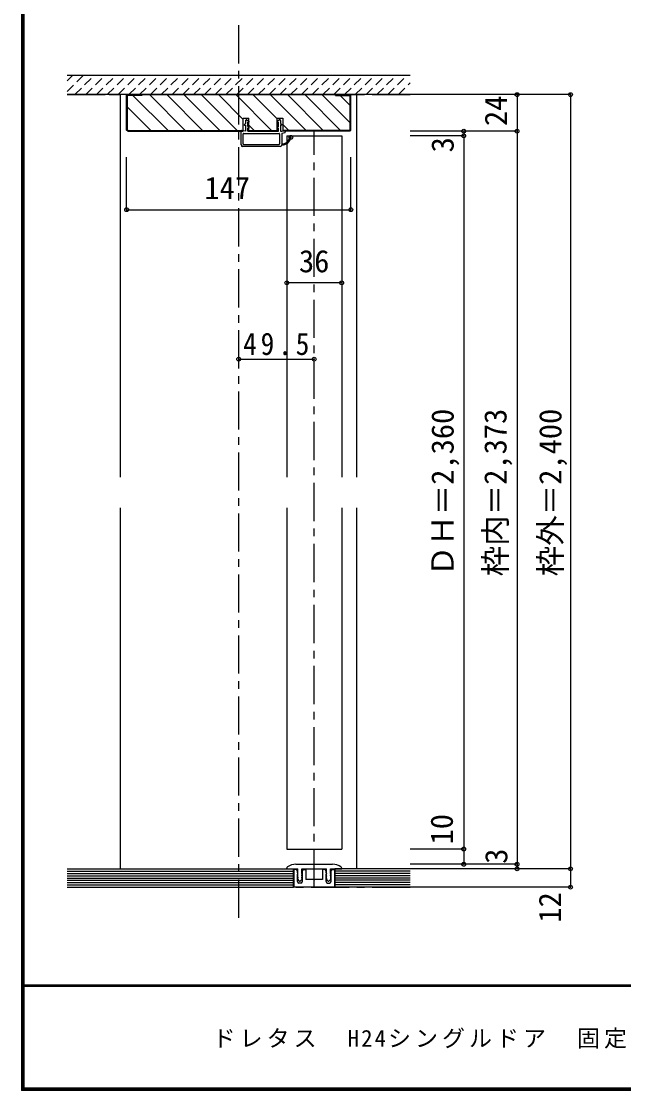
# Model space of a CAD drawing. Units: millimetres at full size, sheet at 1:5. Extents: x -973 to 977, y -718 to 696.
# Drawn here: x -973 to -578, y -701 to 0 of the extents above; entities that cross this region are included whole.
import ezdxf
from ezdxf.enums import TextEntityAlignment as Align

# ---------------------------------------------------------------- set-up
doc = ezdxf.new("R2010")
doc.units = ezdxf.units.MM
doc.header["$LTSCALE"] = 5
doc.header["$PDMODE"] = 32
doc.header["$PDSIZE"] = 2.5
doc.linetypes.add('CHAIN1', pattern=[8, 5, -1, 1, -1])
doc.linetypes.add('DASHED1', pattern=[1.8, 1.2, -0.6])
for name, color, linetype in [('0-0_補助線', 7, 'Continuous'), ('0-1_通り芯', 4, 'CHAIN1'), ('0-3_仕上', 7, 'Continuous'), ('0-4_枠', 3, 'Continuous'), ('0-6_扉', 6, 'Continuous'), ('0-7_金物', 7, 'Continuous'), ('0-B_寸法', 4, 'Continuous'), ('0-C_ﾊｯﾁ', 4, 'DASHED1'), ('F-1_通り芯', 6, 'Continuous'), ('F-A_文字', 7, 'Continuous')]:
    doc.layers.add(name, color=color, linetype=linetype)
doc.styles.add('ＭＳ ゴシック', font='')
doc.styles.get('ＭＳ ゴシック').set_extended_font_data('MS Gothic')

# ---------------------------------------------------------------- blocks, each defined once
blk = doc.blocks.new('2')
at = {"layer": '0-0_補助線'}
for p, q in [((-9.846, -9.622), (-9.846, 15.078)), ((-8.846, 16.078), (0.354, 16.078)), ((-8.846, 15.878), (0.637, 15.878)), ((-8.446, 14.378), (-8.446, -8.922)), ((-8.146, 14.678), (-1.546, 14.678)), ((-1.246, 14.378), (-1.246, -8.922)), ((0.154, 11.653), (2.154, 11.653)), ((0.154, 11.653), (0.154, -8.497)), ((2.154, 10.953), (2.154, 11.653)), ((3.154, 11.653), (2.512, 10.83)), ((3.154, 11.653), (6.154, 11.653)), ((4.154, 13.753), (4.154, 13.053)), ((5.154, 13.053), (4.512, 13.876)), ((7.154, 13.053), (5.154, 13.053)), ((6.154, 10.953), (6.154, 11.653)), ((7.558, 12.258), (6.516, 10.835)), ((-1.48, -10.622), (-8.846, -10.622)), ((-1.546, -9.222), (-8.146, -9.222)), ((-1.189, -10.85), (-0.732, -12.694)), ((0.354, -12.922), (-0.441, -12.922)), ((0.154, -8.497), (2.154, -8.497)), ((4.154, -9.897), (0.154, -9.897)), ((0.154, -9.897), (0.154, -10.622)), ((0.154, -10.622), (0.645, -12.548)), ((2.154, -7.797), (2.154, -8.497)), ((3.154, -8.497), (2.512, -7.674)), ((3.154, -8.497), (6.154, -8.497)), ((4.154, -10.597), (4.154, -9.897)), ((5.154, -9.897), (4.512, -10.72)), ((7.154, -9.897), (5.154, -9.897)), ((6.154, -7.797), (6.154, -8.497)), ((7.558, -9.101), (6.516, -7.679))]:
    blk.add_line(p, q, dxfattribs=at)
for points in [[(-9.646, 15.078), (-9.646, -9.622), (-9.846, -9.622)], [(4.154, 13.053), (0.154, 13.053), (0.649, 15.723)]]:
    blk.add_lwpolyline(points, dxfattribs=at)
for centre, radius, start, end in [((-8.846, 15.078), 1, 90, 180), ((-8.846, 15.078), 0.8, 90, 180), ((-8.146, 14.378), 0.3, 90, 180), ((-1.546, 14.378), 0.3, 0, 90), ((0.354, 15.778), 0.3, 349.49875, 90), ((2.354, 10.953), 0.2, 180, 322.03043), ((4.354, 13.753), 0.2, 37.96957, 180), ((6.354, 10.953), 0.2, 180, 323.78053), ((7.154, 12.553), 0.5, 323.78053, 90), ((-8.846, -9.622), 1, 180, 270), ((-2.846, -10.72), 6, 179.06153, 259.29815), ((-8.146, -8.922), 0.3, 180, 270), ((-2.846, -10.72), 5.3, 178.93757, 259.29815), ((-1.546, -8.922), 0.3, 270, 0), ((-1.48, -10.922), 0.3, 13.9282, 90), ((-0.441, -12.622), 0.3, 193.9282, 270), ((0.354, -12.622), 0.3, 270, 14.29438), ((2.354, -7.797), 0.2, 37.96957, 180), ((4.354, -10.597), 0.2, 180, 322.03043), ((6.354, -7.797), 0.2, 36.21947, 180), ((7.154, -9.397), 0.5, 270, 36.21947), ((-3.896, -16.272), 0.35, 259.29815, 79.29815)]:
    blk.add_arc(centre, radius, start, end, dxfattribs=at)
blk.add_point((-3.896, -16.622), dxfattribs=at)

msp = doc.modelspace()

# ---------------------------------------------------------------- linework, layer by layer
at = {"layer": '0-1_通り芯'}
for p, q in [((-830.833, -587.5), (-830.833, -2.5)), ((-943.333, -48), (-715.976, -48)), ((-781.333, -567.5), (-781.333, -72)), ((-943.333, -567.5), (-715.976, -567.5))]:
    msp.add_line(p, q, dxfattribs=at)
at = {"layer": '0-3_仕上', "color": 2}
for p, q in [((-943.333, -555.5), (-794.833, -555.5)), ((-794.833, -555.5), (-794.833, -567.5)), ((-718.333, -555.5), (-767.833, -555.5)), ((-767.833, -555.5), (-767.833, -567.5)), ((-943.333, -567.5), (-794.833, -567.5)), ((-718.333, -567.5), (-767.833, -567.5))]:
    msp.add_line(p, q, dxfattribs=at)
at = {"layer": '0-3_仕上'}
for p, q in [((-943.333, -557), (-794.833, -557)), ((-943.333, -558.5), (-794.833, -558.5)), ((-943.333, -560), (-794.833, -560)), ((-718.333, -557), (-767.833, -557)), ((-718.333, -558.5), (-767.833, -558.5)), ((-718.333, -560), (-767.833, -560)), ((-943.333, -561.5), (-794.833, -561.5)), ((-943.333, -563), (-794.833, -563)), ((-943.333, -564.5), (-794.833, -564.5)), ((-943.333, -566), (-794.833, -566)), ((-718.333, -561.5), (-767.833, -561.5)), ((-718.333, -563), (-767.833, -563)), ((-718.333, -564.5), (-767.833, -564.5)), ((-718.333, -566), (-767.833, -566))]:
    msp.add_line(p, q, dxfattribs=at)
at = {"layer": '0-4_枠', "color": 4}
for p, q in [((-904.333, -48), (-908.333, -48)), ((-908.333, -298.75), (-908.333, -48)), ((-757.333, -48), (-753.333, -48)), ((-753.333, -298.75), (-753.333, -48)), ((-908.333, -555.5), (-908.333, -318.75)), ((-753.333, -555.5), (-753.333, -318.75))]:
    msp.add_line(p, q, dxfattribs=at)
at = {"layer": '0-4_枠'}
for p, q in [((-904.333, -71.293), (-904.333, -48)), ((-904.333, -48), (-757.333, -48)), ((-767.333, -48.5), (-767.333, -48)), ((-767.333, -48.5), (-757.833, -48.5)), ((-757.333, -71.293), (-757.333, -48)), ((-827.833, -72), (-827.833, -63.5)), ((-827.833, -63.5), (-824.133, -63.5)), ((-824.133, -72), (-824.133, -63.5)), ((-805.533, -72), (-805.533, -63.5)), ((-805.533, -63.5), (-801.833, -63.5)), ((-801.833, -63.5), (-801.833, -72)), ((-903.626, -72), (-904.333, -71.293)), ((-903.626, -72), (-827.833, -72)), ((-903.419, -71.5), (-827.833, -71.5)), ((-824.133, -71.5), (-805.533, -71.5)), ((-824.133, -72), (-805.533, -72)), ((-758.248, -71.5), (-801.833, -71.5)), ((-758.04, -72), (-801.833, -72)), ((-758.04, -72), (-757.333, -71.293))]:
    msp.add_line(p, q, dxfattribs=at)
for points in [[(-894.333, -48), (-894.333, -48.5), (-903.833, -48.5)], [(-903.419, -71.5), (-903.833, -71.086), (-903.833, -48.5)], [(-758.248, -71.5), (-757.833, -71.086), (-757.833, -48.5)]]:
    msp.add_lwpolyline(points, dxfattribs=at)
at = {"layer": '0-6_扉'}
for p, q in [((-799.333, -75), (-763.333, -75)), ((-799.333, -75), (-799.333, -298.75)), ((-763.333, -75), (-763.333, -298.75)), ((-799.333, -318.75), (-799.333, -542.5)), ((-763.333, -318.75), (-763.333, -542.5)), ((-799.333, -542.5), (-763.333, -542.5))]:
    msp.add_line(p, q, dxfattribs=at)
at = {"layer": '0-7_金物'}
for p, q in [((-793.333, -552.5), (-769.333, -552.5)), ((-799.333, -555.5), (-799.333, -555.017)), ((-799.333, -555.5), (-791.983, -555.5)), ((-793.383, -555.8), (-794.833, -555.8)), ((-794.833, -567.5), (-794.833, -555.8)), ((-794.733, -555.8), (-794.733, -567.5)), ((-792.383, -558.05), (-792.383, -556.8)), ((-792.383, -558.05), (-792.176, -558.396)), ((-792.383, -559.05), (-792.176, -558.704)), ((-792.383, -563.8), (-792.383, -559.05)), ((-791.983, -558.5), (-792.191, -558.846)), ((-791.983, -560), (-792.191, -560.346)), ((-791.983, -561), (-792.191, -560.654)), ((-791.983, -558.5), (-791.983, -555.5)), ((-789.483, -558.5), (-789.483, -555.5)), ((-789.483, -555.5), (-773.183, -555.5)), ((-789.483, -558.5), (-789.276, -558.846)), ((-789.483, -559.5), (-789.276, -559.154)), ((-789.483, -560), (-789.483, -559.5)), ((-789.483, -560), (-789.276, -560.346)), ((-789.483, -561), (-789.276, -560.654)), ((-789.083, -558.05), (-789.291, -558.396)), ((-789.083, -559.05), (-789.291, -558.704)), ((-789.083, -558.05), (-789.083, -556.8)), ((-789.083, -563.8), (-789.083, -559.05)), ((-788.083, -555.8), (-786.733, -555.8)), ((-786.733, -555.8), (-786.733, -562.5)), ((-774.583, -555.8), (-775.933, -555.8)), ((-775.933, -555.8), (-775.933, -562.5)), ((-773.583, -558.05), (-773.583, -556.8)), ((-773.583, -558.05), (-773.376, -558.396)), ((-773.583, -559.05), (-773.376, -558.704)), ((-773.583, -563.8), (-773.583, -559.05)), ((-773.183, -558.5), (-773.391, -558.846)), ((-773.183, -559.5), (-773.391, -559.154)), ((-773.183, -560), (-773.391, -560.346)), ((-773.183, -561), (-773.391, -560.654)), ((-773.183, -558.5), (-773.183, -555.5)), ((-773.183, -560), (-773.183, -559.5)), ((-770.683, -558.5), (-770.683, -555.5)), ((-770.683, -555.5), (-763.333, -555.5)), ((-770.683, -558.5), (-770.476, -558.846)), ((-770.683, -560), (-770.476, -560.346)), ((-770.683, -561), (-770.476, -560.654)), ((-770.283, -558.05), (-770.491, -558.396)), ((-770.283, -559.05), (-770.491, -558.704)), ((-770.283, -558.05), (-770.283, -556.8)), ((-770.283, -563.8), (-770.283, -559.05)), ((-769.283, -555.8), (-767.833, -555.8)), ((-767.933, -555.8), (-767.933, -567.5)), ((-767.833, -567.5), (-767.833, -555.8)), ((-763.333, -555.5), (-763.333, -555.017)), ((-767.833, -567.5), (-794.833, -567.5)), ((-791.983, -561.5), (-792.191, -561.846)), ((-791.1, -563.34), (-792.153, -562.204)), ((-791.983, -561), (-791.983, -561.5)), ((-790.083, -564.8), (-791.383, -564.8)), ((-790.367, -563.34), (-789.313, -562.204)), ((-789.483, -561.5), (-789.483, -561)), ((-789.483, -561.5), (-789.276, -561.846)), ((-781.833, -562.5), (-786.733, -562.5)), ((-781.333, -563), (-781.833, -562.5)), ((-781.333, -563), (-780.833, -562.5)), ((-775.933, -562.5), (-780.833, -562.5)), ((-773.183, -561.5), (-773.391, -561.846)), ((-772.3, -563.34), (-773.353, -562.204)), ((-773.183, -561.5), (-773.183, -561)), ((-772.583, -564.8), (-771.283, -564.8)), ((-771.567, -563.34), (-770.513, -562.204)), ((-770.683, -561), (-770.683, -561.5)), ((-770.683, -561.5), (-770.476, -561.846))]:
    msp.add_line(p, q, dxfattribs=at)
for points in [[(-791.983, -560), (-791.983, -559.5), (-792.191, -559.154)], [(-770.683, -560), (-770.683, -559.5), (-770.476, -559.154)]]:
    msp.add_lwpolyline(points, dxfattribs=at)
for centre, radius, start, end in [((-793.333, -562.5), 10, 90, 123.74899), ((-769.333, -562.5), 10, 56.25101, 90), ((-798.333, -555.017), 1, 123.74899, 180), ((-793.383, -556.8), 1, 0, 90), ((-791.933, -559), 0.3, 149.05365, 210.94635), ((-791.933, -560.5), 0.3, 149.05365, 210.94635), ((-792.433, -558.55), 0.3, 329.05368, 30.94635), ((-789.033, -558.55), 0.3, 149.05365, 210.94632), ((-789.533, -559), 0.3, 329.05365, 30.94632), ((-789.533, -560.5), 0.3, 329.05365, 30.94632), ((-788.083, -556.8), 1, 90, 180), ((-774.583, -556.8), 1, 0, 90), ((-773.133, -559), 0.3, 149.05366, 210.94634), ((-773.133, -560.5), 0.3, 149.05366, 210.94634), ((-773.633, -558.55), 0.3, 329.05368, 30.94635), ((-770.233, -558.55), 0.3, 149.05365, 210.94632), ((-770.733, -559), 0.3, 329.05365, 30.94635), ((-770.733, -560.5), 0.3, 329.05365, 30.94635), ((-769.283, -556.8), 1, 90, 180), ((-764.333, -555.017), 1, 0, 56.25101), ((-791.383, -563.8), 1, 180, 270), ((-791.933, -562), 0.3, 149.05362, 222.83826), ((-790.733, -563), 0.5, 222.83826, 317.16174), ((-790.083, -563.8), 1, 270, 0), ((-789.533, -562), 0.3, 317.16174, 30.94632), ((-772.583, -563.8), 1, 180, 270), ((-773.133, -562), 0.3, 149.0537, 222.83827), ((-771.933, -563), 0.5, 222.83827, 317.16174), ((-771.283, -563.8), 1, 270, 0), ((-770.733, -562), 0.3, 317.16174, 30.94638)]:
    msp.add_arc(centre, radius, start, end, dxfattribs=at)
at = {"layer": '0-B_寸法', "color": 2}
for p, q in [((-718.333, -35.5), (-943.333, -35.5)), ((-718.333, -48), (-943.333, -48))]:
    msp.add_line(p, q, dxfattribs=at)
at = {"layer": '0-B_寸法', "linetype": 'DASHED1'}
for p, q in [((-943.333, -46.037), (-932.796, -35.5)), ((-943.333, -38.966), (-939.867, -35.5)), ((-938.225, -48), (-925.725, -35.5)), ((-931.154, -48), (-918.654, -35.5)), ((-924.083, -48), (-911.583, -35.5)), ((-917.012, -48), (-904.512, -35.5)), ((-909.941, -48), (-897.441, -35.5)), ((-902.87, -48), (-890.37, -35.5)), ((-895.798, -48), (-883.298, -35.5)), ((-888.727, -48), (-876.227, -35.5)), ((-881.656, -48), (-869.156, -35.5)), ((-874.585, -48), (-862.085, -35.5)), ((-867.514, -48), (-855.014, -35.5)), ((-860.443, -48), (-847.943, -35.5)), ((-853.372, -48), (-840.872, -35.5)), ((-846.301, -48), (-833.801, -35.5)), ((-839.23, -48), (-826.73, -35.5)), ((-832.159, -48), (-819.659, -35.5)), ((-825.088, -48), (-812.588, -35.5)), ((-818.017, -48), (-805.517, -35.5)), ((-810.946, -48), (-798.446, -35.5)), ((-803.875, -48), (-791.375, -35.5)), ((-796.803, -48), (-784.303, -35.5)), ((-789.732, -48), (-777.232, -35.5)), ((-782.661, -48), (-770.161, -35.5)), ((-775.59, -48), (-763.09, -35.5)), ((-768.519, -48), (-756.019, -35.5)), ((-761.448, -48), (-748.948, -35.5)), ((-754.377, -48), (-741.877, -35.5)), ((-747.306, -48), (-734.806, -35.5)), ((-740.235, -48), (-727.735, -35.5)), ((-733.164, -48), (-720.664, -35.5)), ((-726.093, -48), (-718.333, -40.24))]:
    msp.add_line(p, q, dxfattribs=at)
at = {"layer": '0-B_寸法'}
for p, q in [((-915.833, -48), (-911.833, -48)), ((-613.333, -48), (-718.333, -48)), ((-648.333, -48), (-648.333, -555.5)), ((-613.333, -48), (-613.333, -567.5)), ((-648.333, -72), (-718.333, -72)), ((-683.333, -75), (-718.333, -75)), ((-683.333, -72), (-683.333, -552.5)), ((-904.333, -123.422), (-904.333, -88.9)), ((-763.333, -171.382), (-799.333, -171.382)), ((-830.833, -221.382), (-781.333, -221.382)), ((-683.333, -542.5), (-718.333, -542.5)), ((-648.333, -552.5), (-718.333, -552.5)), ((-613.333, -555.5), (-718.333, -555.5)), ((-613.333, -567.5), (-718.333, -567.5))]:
    msp.add_line(p, q, dxfattribs=at)
msp.add_lwpolyline([(-904.333, -123.422), (-757.333, -123.422), (-757.333, -88.9)], dxfattribs=at)
at = {"layer": '0-B_寸法', "color": 7}
for p in [(-648.333, -48), (-613.333, -48), (-683.333, -72), (-683.333, -75), (-648.333, -72), (-904.333, -123.422), (-757.333, -123.422), (-799.333, -171.382), (-763.333, -171.382), (-830.833, -221.382), (-781.333, -221.382), (-683.333, -542.5), (-683.333, -552.5), (-648.333, -552.5), (-648.333, -555.5), (-613.333, -555.5), (-613.333, -567.5)]:
    msp.add_point(p, dxfattribs=at)
at = {"layer": '0-C_ﾊｯﾁ', "linetype": 'Continuous'}
for p, q in [((-900.186, -48.5), (-877.186, -71.5)), ((-889.373, -48), (-865.872, -71.5)), ((-878.059, -48), (-854.558, -71.5)), ((-866.745, -48), (-843.245, -71.5)), ((-855.431, -48), (-831.931, -71.5)), ((-844.117, -48), (-827.833, -64.284)), ((-832.804, -48), (-809.304, -71.5)), ((-821.49, -48), (-805.533, -63.957)), ((-810.176, -48), (-786.676, -71.5)), ((-798.863, -48), (-775.363, -71.5)), ((-787.549, -48), (-764.049, -71.5)), ((-776.235, -48), (-757.833, -66.402)), ((-764.422, -48.5), (-757.833, -55.088)), ((-903.833, -56.167), (-888.5, -71.5)), ((-824.133, -67.984), (-820.617, -71.5)), ((-801.833, -67.657), (-797.99, -71.5))]:
    msp.add_line(p, q, dxfattribs=at)
at = {"layer": 'F-1_通り芯'}
for p, q in [((-973.347, 695.833), (-973.347, -700.833)), ((-972.514, 695.833), (-972.514, -700.833)), ((-971.68, 695.833), (-971.68, -700.833)), ((976.653, -631.667), (-973.347, -631.667)), ((976.653, -632.5), (-973.347, -632.5)), ((976.653, -699.167), (-973.347, -699.167)), ((976.653, -700), (-973.347, -700)), ((976.653, -700.833), (-973.347, -700.833))]:
    msp.add_line(p, q, dxfattribs=at)

# ---------------------------------------------------------------- block references
at = {"layer": '0-0_補助線', "rotation": 90}
msp.add_blockref('2', (-813.255, -72.154), dxfattribs=at)

# ---------------------------------------------------------------- texts
at = {"layer": '0-B_寸法', "color": 7, "style": 'ＭＳ ゴシック'}
for s, p in [('24', (-650.55, -68.571)), ('3', (-685.496, -85.885)), ('ＤＨ＝2,360', (-685.513, -363.75)), ('枠内＝2,373', (-650.833, -363.75)), ('枠外＝2,400', (-614.819, -363.75)), ('10', (-686.042, -539.465)), ('3', (-650.283, -552.174)), ('12', (-615.078, -590.759))]:
    msp.add_text(s, height=14.66, rotation=90, dxfattribs=at).set_placement(p, align=Align.BOTTOM_LEFT)
for s, p in [('147', (-853.333, -120.922)), ('36', (-791.333, -168.882))]:
    msp.add_text(s, height=14.66, dxfattribs=at).set_placement(p, align=Align.BOTTOM_LEFT)
at = {"layer": '0-B_寸法', "color": 7, "insert": (-827.958, -218.882), "char_height": 14.66, "attachment_point": 7, "style": 'ＭＳ ゴシック'}
msp.add_mtext('\\T1.28;\\W0.9;49.5', dxfattribs=at)
at = {"layer": 'F-A_文字', "insert": (-847.938, -673.333), "char_height": 11, "attachment_point": 7, "style": 'ＭＳ ゴシック'}
msp.add_mtext('\\T1.18;ドレタス\u3000H24シングルドア\u3000固定枠155㎜幅\u3000通常丁番\u3000通気仕様\u30003方枠＋樹脂下枠', dxfattribs=at)

doc.saveas('drawing.dxf')
